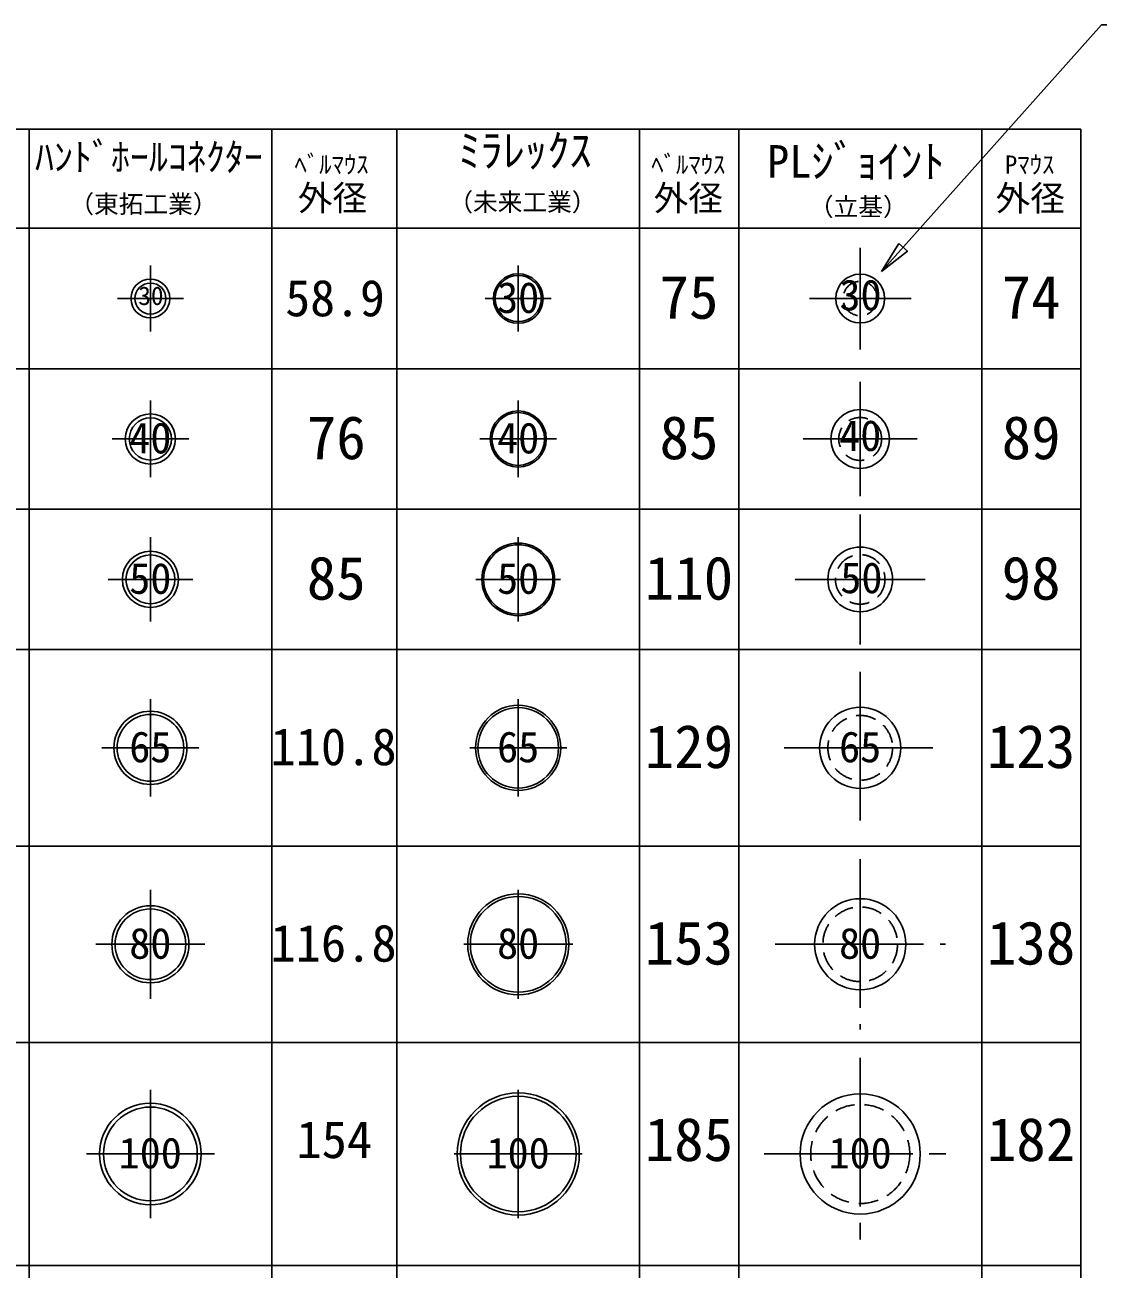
# Model space of a CAD drawing. Units: millimetres, scale not verified. Extents: x -6898 to 6898, y -3792 to 3911.
# Drawn here: x -5352 to -3727, y 1907 to 3792 of the extents above; entities that cross this region are included whole.
import ezdxf
from ezdxf.enums import TextEntityAlignment as Align

# ---------------------------------------------------------------- set-up
doc = ezdxf.new("R2010")
doc.units = ezdxf.units.MM
doc.header["$LTSCALE"] = 25
doc.linetypes.add('CHAIN2', pattern=[12, 9, -1, 1, -1])
doc.linetypes.add('DASHED1', pattern=[1.8, 1.2, -0.6])
for name, color, linetype in [('0-1_0-00', 4, 'Continuous'), ('0-2_0-100枠', 4, 'Continuous'), ('0-3_0-302補助線', 7, 'Continuous'), ('0-4_0-403寸法', 4, 'CHAIN2'), ('0-5_0-504文字', 7, 'Continuous')]:
    doc.layers.add(name, color=color, linetype=linetype)
doc.styles.add('ＭＳ ゴシック', font='')
doc.styles.get('ＭＳ ゴシック').set_extended_font_data('MS Gothic')

msp = doc.modelspace()

# ---------------------------------------------------------------- linework, layer by layer
at = {"layer": '0-1_0-00'}
for p, q in [((-5345.88, 3483.47), (-5345.88, 3633.47)), ((-4978.3, 3483.47), (-4978.3, 3633.47)), ((-4788.9, 3483.47), (-4788.9, 3633.47)), ((-4421.33, 3483.47), (-4421.33, 3633.47)), ((-4271.33, 3483.47), (-4271.33, 3633.47)), ((-3903.33, 3483.47), (-3903.33, 3633.47)), ((-5345.88, 3270.8), (-5345.88, 3483.47)), ((-4978.3, 3270.8), (-4978.3, 3483.47)), ((-4788.9, 3270.8), (-4788.9, 3483.47)), ((-4421.33, 3270.8), (-4421.33, 3483.47)), ((-4271.33, 3270.8), (-4271.33, 3483.47)), ((-3903.33, 3270.8), (-3903.33, 3483.47)), ((-5345.88, 3058.12), (-5345.88, 3270.8)), ((-4978.3, 3058.12), (-4978.3, 3270.8)), ((-4788.9, 3058.12), (-4788.9, 3270.8)), ((-4421.33, 3058.12), (-4421.33, 3270.8)), ((-4271.33, 3058.12), (-4271.33, 3270.8)), ((-3903.33, 3058.12), (-3903.33, 3270.8)), ((-5345.88, 2845.45), (-5345.88, 3058.12)), ((-4978.3, 2845.45), (-4978.3, 3058.12)), ((-4788.9, 2845.45), (-4788.9, 3058.12)), ((-4421.33, 2845.45), (-4421.33, 3058.12)), ((-4271.33, 2845.45), (-4271.33, 3058.12)), ((-3903.33, 2845.45), (-3903.33, 3058.12)), ((-5345.88, 2547.94), (-5345.88, 2845.45)), ((-4978.3, 2547.94), (-4978.3, 2845.45)), ((-4788.9, 2547.94), (-4788.9, 2845.45)), ((-4421.33, 2547.94), (-4421.33, 2845.45)), ((-4271.33, 2547.94), (-4271.33, 2845.45)), ((-3903.33, 2547.94), (-3903.33, 2845.45)), ((-5345.88, 2250.42), (-5345.88, 2547.94)), ((-4978.3, 2250.42), (-4978.3, 2547.94)), ((-4788.9, 2250.42), (-4788.9, 2547.94)), ((-4421.33, 2250.42), (-4421.33, 2547.94)), ((-4271.33, 2250.42), (-4271.33, 2547.94)), ((-3903.33, 2250.42), (-3903.33, 2547.94)), ((-5345.88, 1912.91), (-5345.88, 2250.42)), ((-4978.3, 1912.91), (-4978.3, 2250.42)), ((-4788.9, 1912.91), (-4788.9, 2250.42)), ((-4421.33, 1912.91), (-4421.33, 2250.42)), ((-4271.33, 1912.91), (-4271.33, 2250.42)), ((-3903.33, 1912.91), (-3903.33, 2250.42)), ((-5345.88, 1565.4), (-5345.88, 1912.91)), ((-4978.3, 1565.4), (-4978.3, 1912.91)), ((-4788.9, 1565.4), (-4788.9, 1912.91)), ((-4421.33, 1565.4), (-4421.33, 1912.91)), ((-4271.33, 1565.4), (-4271.33, 1912.91)), ((-3903.33, 1565.4), (-3903.33, 1912.91))]:
    msp.add_line(p, q, dxfattribs=at)
at = {"layer": '0-1_0-00', "color": 7}
for centre, radius in [((-4605.15, 3377.13), 37.5), ((-4605.15, 3377.13), 35), ((-4087.33, 3377.13), 37), ((-5162.13, 3377.13), 29.45), ((-5162.13, 3377.13), 23.45), ((-4605.15, 3164.46), 42.5), ((-4605.15, 3164.46), 40), ((-4087.33, 3164.46), 44.5), ((-4087.33, 3164.46), 44.5), ((-5162.13, 3164.46), 38), ((-5162.13, 3164.46), 32), ((-4605.15, 2951.79), 55), ((-4605.15, 2951.79), 52.5), ((-4087.33, 2951.79), 49), ((-5162.13, 2951.79), 42.5), ((-5162.13, 2951.79), 37), ((-5162.13, 2696.7), 55.4), ((-4605.15, 2696.7), 64.5), ((-4605.15, 2696.7), 61), ((-5162.13, 2696.7), 50.5), ((-4605.15, 2399.18), 76.5), ((-4605.15, 2399.18), 72.5), ((-5162.13, 2399.18), 58.4), ((-5162.13, 2399.18), 53.5), ((-4087.33, 2399.18), 69), ((-4605.15, 2081.67), 92.5), ((-4605.15, 2081.67), 87.5), ((-4087.33, 2081.67), 91), ((-5162.13, 2081.67), 77), ((-5162.13, 2081.67), 71)]:
    msp.add_circle(centre, radius, dxfattribs=at)
at = {"layer": '0-1_0-00', "color": 7, "linetype": 'DASHED1'}
for centre, radius in [((-4087.33, 3377.13), 26), ((-4087.33, 3164.46), 32.5), ((-4087.33, 2951.79), 37.5), ((-4087.33, 2696.7), 49), ((-4087.33, 2399.18), 56.5), ((-4087.33, 2081.67), 75)]:
    msp.add_circle(centre, radius, dxfattribs=at)
at = {"layer": '0-2_0-100枠'}
for points in [[(-5495.88, 3633.47), (-5345.88, 3633.47), (-5345.88, 3483.47), (-5495.88, 3483.47)], [(-5345.88, 3633.47), (-4978.3, 3633.47), (-4978.3, 3483.47), (-5345.88, 3483.47)], [(-4978.3, 3633.47), (-4788.9, 3633.47), (-4788.9, 3483.47), (-4978.3, 3483.47)], [(-4788.9, 3633.47), (-4421.33, 3633.47), (-4421.33, 3483.47), (-4788.9, 3483.47)], [(-4421.33, 3633.47), (-4271.33, 3633.47), (-4271.33, 3483.47), (-4421.33, 3483.47)], [(-4271.33, 3633.47), (-3903.33, 3633.47), (-3903.33, 3483.47), (-4271.33, 3483.47)], [(-3903.33, 3633.47), (-3753.33, 3633.47), (-3753.33, 3483.47), (-3903.33, 3483.47)], [(-5495.88, 3483.47), (-5345.88, 3483.47), (-5345.88, 3270.8), (-5495.88, 3270.8)], [(-5345.88, 3483.47), (-4978.3, 3483.47), (-4978.3, 3270.8), (-5345.88, 3270.8)], [(-4978.3, 3483.47), (-4788.9, 3483.47), (-4788.9, 3270.8), (-4978.3, 3270.8)], [(-4788.9, 3483.47), (-4421.33, 3483.47), (-4421.33, 3270.8), (-4788.9, 3270.8)], [(-4421.33, 3483.47), (-4271.33, 3483.47), (-4271.33, 3270.8), (-4421.33, 3270.8)], [(-4271.33, 3483.47), (-3903.33, 3483.47), (-3903.33, 3270.8), (-4271.33, 3270.8)], [(-3903.33, 3483.47), (-3753.33, 3483.47), (-3753.33, 3270.8), (-3903.33, 3270.8)], [(-5495.88, 3270.8), (-5345.88, 3270.8), (-5345.88, 3058.12), (-5495.88, 3058.12)], [(-5345.88, 3270.8), (-4978.3, 3270.8), (-4978.3, 3058.12), (-5345.88, 3058.12)], [(-4978.3, 3270.8), (-4788.9, 3270.8), (-4788.9, 3058.12), (-4978.3, 3058.12)], [(-4788.9, 3270.8), (-4421.33, 3270.8), (-4421.33, 3058.12), (-4788.9, 3058.12)], [(-4421.33, 3270.8), (-4271.33, 3270.8), (-4271.33, 3058.12), (-4421.33, 3058.12)], [(-4271.33, 3270.8), (-3903.33, 3270.8), (-3903.33, 3058.12), (-4271.33, 3058.12)], [(-3903.33, 3270.8), (-3753.33, 3270.8), (-3753.33, 3058.12), (-3903.33, 3058.12)], [(-5495.88, 3058.12), (-5345.88, 3058.12), (-5345.88, 2845.45), (-5495.88, 2845.45)], [(-5345.88, 3058.12), (-4978.3, 3058.12), (-4978.3, 2845.45), (-5345.88, 2845.45)], [(-4978.3, 3058.12), (-4788.9, 3058.12), (-4788.9, 2845.45), (-4978.3, 2845.45)], [(-4788.9, 3058.12), (-4421.33, 3058.12), (-4421.33, 2845.45), (-4788.9, 2845.45)], [(-4421.33, 3058.12), (-4271.33, 3058.12), (-4271.33, 2845.45), (-4421.33, 2845.45)], [(-4271.33, 3058.12), (-3903.33, 3058.12), (-3903.33, 2845.45), (-4271.33, 2845.45)], [(-3903.33, 3058.12), (-3753.33, 3058.12), (-3753.33, 2845.45), (-3903.33, 2845.45)], [(-5495.88, 2845.45), (-5345.88, 2845.45), (-5345.88, 2547.94), (-5495.88, 2547.94)], [(-5345.88, 2845.45), (-4978.3, 2845.45), (-4978.3, 2547.94), (-5345.88, 2547.94)], [(-4978.3, 2845.45), (-4788.9, 2845.45), (-4788.9, 2547.94), (-4978.3, 2547.94)], [(-4788.9, 2845.45), (-4421.33, 2845.45), (-4421.33, 2547.94), (-4788.9, 2547.94)], [(-4421.33, 2845.45), (-4271.33, 2845.45), (-4271.33, 2547.94), (-4421.33, 2547.94)], [(-4271.33, 2845.45), (-3903.33, 2845.45), (-3903.33, 2547.94), (-4271.33, 2547.94)], [(-3903.33, 2845.45), (-3753.33, 2845.45), (-3753.33, 2547.94), (-3903.33, 2547.94)], [(-5495.88, 2547.94), (-5345.88, 2547.94), (-5345.88, 2250.42), (-5495.88, 2250.42)], [(-5345.88, 2547.94), (-4978.3, 2547.94), (-4978.3, 2250.42), (-5345.88, 2250.42)], [(-4978.3, 2547.94), (-4788.9, 2547.94), (-4788.9, 2250.42), (-4978.3, 2250.42)], [(-4788.9, 2547.94), (-4421.33, 2547.94), (-4421.33, 2250.42), (-4788.9, 2250.42)], [(-4421.33, 2547.94), (-4271.33, 2547.94), (-4271.33, 2250.42), (-4421.33, 2250.42)], [(-4271.33, 2547.94), (-3903.33, 2547.94), (-3903.33, 2250.42), (-4271.33, 2250.42)], [(-3903.33, 2547.94), (-3753.33, 2547.94), (-3753.33, 2250.42), (-3903.33, 2250.42)], [(-5495.88, 2250.42), (-5345.88, 2250.42), (-5345.88, 1912.91), (-5495.88, 1912.91)], [(-5345.88, 2250.42), (-4978.3, 2250.42), (-4978.3, 1912.91), (-5345.88, 1912.91)], [(-4978.3, 2250.42), (-4788.9, 2250.42), (-4788.9, 1912.91), (-4978.3, 1912.91)], [(-4788.9, 2250.42), (-4421.33, 2250.42), (-4421.33, 1912.91), (-4788.9, 1912.91)], [(-4421.33, 2250.42), (-4271.33, 2250.42), (-4271.33, 1912.91), (-4421.33, 1912.91)], [(-4271.33, 2250.42), (-3903.33, 2250.42), (-3903.33, 1912.91), (-4271.33, 1912.91)], [(-3903.33, 2250.42), (-3753.33, 2250.42), (-3753.33, 1912.91), (-3903.33, 1912.91)], [(-5345.88, 1912.91), (-4978.38, 1912.91), (-4978.38, 1565.4), (-5345.88, 1565.4)], [(-4978.3, 1912.91), (-4788.9, 1912.91), (-4788.9, 1565.4), (-4978.3, 1565.4)], [(-4788.9, 1912.91), (-4421.4, 1912.91), (-4421.4, 1565.4), (-4788.9, 1565.4)], [(-4421.33, 1912.91), (-4271.33, 1912.91), (-4271.33, 1565.4), (-4421.33, 1565.4)], [(-4271.33, 1912.91), (-3903.33, 1912.91), (-3903.33, 1565.4), (-4271.33, 1565.4)], [(-3903.33, 1912.91), (-3753.33, 1912.91), (-3753.33, 1565.4), (-3903.33, 1565.4)]]:
    msp.add_lwpolyline(points, dxfattribs=at)
at = {"layer": '0-3_0-302補助線'}
msp.add_circle((-4087.33, 2696.7), 61.5, dxfattribs=at)
at = {"layer": '0-4_0-403寸法'}
for p, q in [((-4087.33, 3454.14), (-4087.33, 3300.14)), ((-5162.13, 3427.13), (-5162.13, 3327.13)), ((-4605.15, 3427.13), (-4605.15, 3327.13)), ((-5212.13, 3377.13), (-5112.13, 3377.13)), ((-4655.15, 3377.13), (-4555.15, 3377.13)), ((-4164.33, 3377.13), (-4010.33, 3377.13)), ((-4087.33, 3250.96), (-4087.33, 3077.96)), ((-5162.13, 3222.46), (-5162.13, 3106.46)), ((-4605.15, 3222.46), (-4605.15, 3106.46)), ((-5220.13, 3164.46), (-5104.13, 3164.46)), ((-4663.15, 3164.46), (-4547.15, 3164.46)), ((-4173.83, 3164.46), (-4000.83, 3164.46)), ((-4087.33, 3050.29), (-4087.33, 2853.29)), ((-5162.13, 3015.79), (-5162.13, 2887.79)), ((-4605.15, 3015.79), (-4605.15, 2887.79)), ((-5226.13, 2951.79), (-5098.13, 2951.79)), ((-4669.15, 2951.79), (-4541.15, 2951.79)), ((-4185.83, 2951.79), (-3988.83, 2951.79)), ((-4087.33, 2811.69), (-4087.33, 2581.69)), ((-5162.13, 2770.2), (-5162.13, 2623.2)), ((-4605.15, 2770.2), (-4605.15, 2623.2)), ((-5235.63, 2696.7), (-5088.63, 2696.7)), ((-4678.65, 2696.7), (-4531.65, 2696.7)), ((-4202.33, 2696.7), (-3972.33, 2696.7)), ((-4087.33, 2528.18), (-4087.33, 2270.18)), ((-5162.13, 2481.68), (-5162.13, 2316.68)), ((-4605.15, 2481.68), (-4605.15, 2316.68)), ((-5244.63, 2399.18), (-5079.63, 2399.18)), ((-4687.65, 2399.18), (-4522.66, 2399.18)), ((-4216.33, 2399.18), (-3958.33, 2399.18)), ((-4087.33, 2227.17), (-4087.33, 1936.17)), ((-5162.13, 2178.67), (-5162.13, 1984.67)), ((-4605.15, 2178.67), (-4605.15, 1984.67)), ((-5259.13, 2081.67), (-5065.13, 2081.67)), ((-4702.15, 2081.67), (-4508.15, 2081.67)), ((-4232.83, 2081.67), (-3941.83, 2081.67))]:
    msp.add_line(p, q, dxfattribs=at)
at = {"layer": '0-4_0-403寸法', "color": 2, "linetype": 'Continuous'}
for p, q in [((-4028.91, 3460.56), (-4055.23, 3418.05)), ((-4055.23, 3418.05), (-4015.96, 3448.99)), ((-4028.91, 3460.56), (-4015.96, 3448.99))]:
    msp.add_line(p, q, dxfattribs=at)
at = {"layer": '0-4_0-403寸法', "linetype": 'Continuous'}
msp.add_lwpolyline([(-4055.23, 3418.05), (-3721.83, 3791.53), (-3155.35, 3791.53)], dxfattribs=at)
at = {"layer": '0-4_0-403寸法', "color": 2, "linetype": 'Continuous'}
msp.add_lwpolyline([(-4055.23, 3418.05), (-4015.96, 3448.99), (-4055.23, 3418.05)], dxfattribs=at)

# ---------------------------------------------------------------- texts
at = {"layer": '0-5_0-504文字', "style": 'ＭＳ ゴシック'}
for s, height, p in [('ﾊﾝﾄﾞﾎｰﾙｺﾈｸﾀｰ', 42.16, (-5336.88, 3557.98)), ('ﾐﾗﾚｯｸｽ', 49.33, (-4695.86, 3561.77)), ('PLｼﾞｮｲﾝﾄ', 49.33, (-4228.47, 3545.36)), ('30', 28.15, (-5180.53, 3358.76)), ('30', 46.85, (-4637.15, 3341.18)), ('30', 46.85, (-4118.78, 3345.11)), ('40', 46.85, (-5194.13, 3128.5)), ('40', 46.85, (-4637.15, 3128.5)), ('40', 46.85, (-4119.19, 3132.2)), ('50', 46.85, (-4117.41, 2916.8)), ('50', 46.85, (-5194.13, 2915.83)), ('50', 46.85, (-4637.15, 2915.83)), ('65', 46.85, (-5194.13, 2660.74)), ('65', 46.85, (-4637.15, 2660.74)), ('65', 46.85, (-4119.33, 2660.74)), ('80', 46.85, (-5194.13, 2363.22)), ('80', 46.85, (-4637.15, 2363.22)), ('80', 46.85, (-4119.33, 2363.22)), ('100', 46.85, (-5210.13, 2045.71)), ('100', 46.85, (-4653.16, 2045.71)), ('100', 46.85, (-4135.33, 2045.71))]:
    msp.add_text(s, height=height, dxfattribs=at).set_placement(p, align=Align.BOTTOM_LEFT)
at = {"layer": '0-5_0-504文字', "color": 4, "style": 'ＭＳ ゴシック'}
for s, p in [('ﾍﾞﾙﾏｳｽ', (-4943.85, 3558.28)), ('ﾍﾞﾙﾏｳｽ', (-4403.61, 3558.24)), ('Pﾏｳｽ', (-3868.09, 3558.12)), ('（東拓工業）', (-5284.81, 3498.23)), ('（未来工業）', (-4710.95, 3501.19)), ('（立基）', (-4164.99, 3494.22))]:
    msp.add_text(s, height=27.4, dxfattribs=at).set_placement(p, align=Align.BOTTOM_LEFT)
at = {"layer": '0-5_0-504文字', "color": 6, "style": 'ＭＳ ゴシック'}
for p in [(-4938.77, 3498.64), (-4400.05, 3498.49), (-3882.17, 3498.4)]:
    msp.add_text('外径', height=38.37, dxfattribs=at).set_placement(p, align=Align.BOTTOM_LEFT)
at = {"layer": '0-5_0-504文字', "color": 3, "style": 'ＭＳ ゴシック'}
for s, height, p in [('58.9', 55.37, (-4957.83, 3333.62)), ('75', 65.58, (-4391.13, 3326.8)), ('74', 65.58, (-3873.13, 3326.8)), ('76', 65.58, (-4925.32, 3114.12)), ('85', 65.58, (-4391.13, 3114.12)), ('89', 65.58, (-3873.13, 3114.12)), ('85', 65.58, (-4925.32, 2901.45)), ('110', 65.58, (-4413.53, 2901.45)), ('98', 65.58, (-3873.13, 2901.45)), ('110.8', 56.21, (-4980.41, 2653.55)), ('129', 65.58, (-4413.53, 2646.36)), ('123', 65.58, (-3895.53, 2646.36)), ('153', 65.58, (-4413.53, 2348.84)), ('138', 65.58, (-3895.53, 2348.84)), ('116.8', 56.21, (-4980.41, 2356.03)), ('154', 56.21, (-4941.05, 2058.52)), ('185', 65.58, (-4413.53, 2051.33)), ('182', 65.58, (-3895.53, 2051.33))]:
    msp.add_text(s, height=height, dxfattribs=at).set_placement(p, align=Align.BOTTOM_LEFT)

doc.saveas('drawing.dxf')
